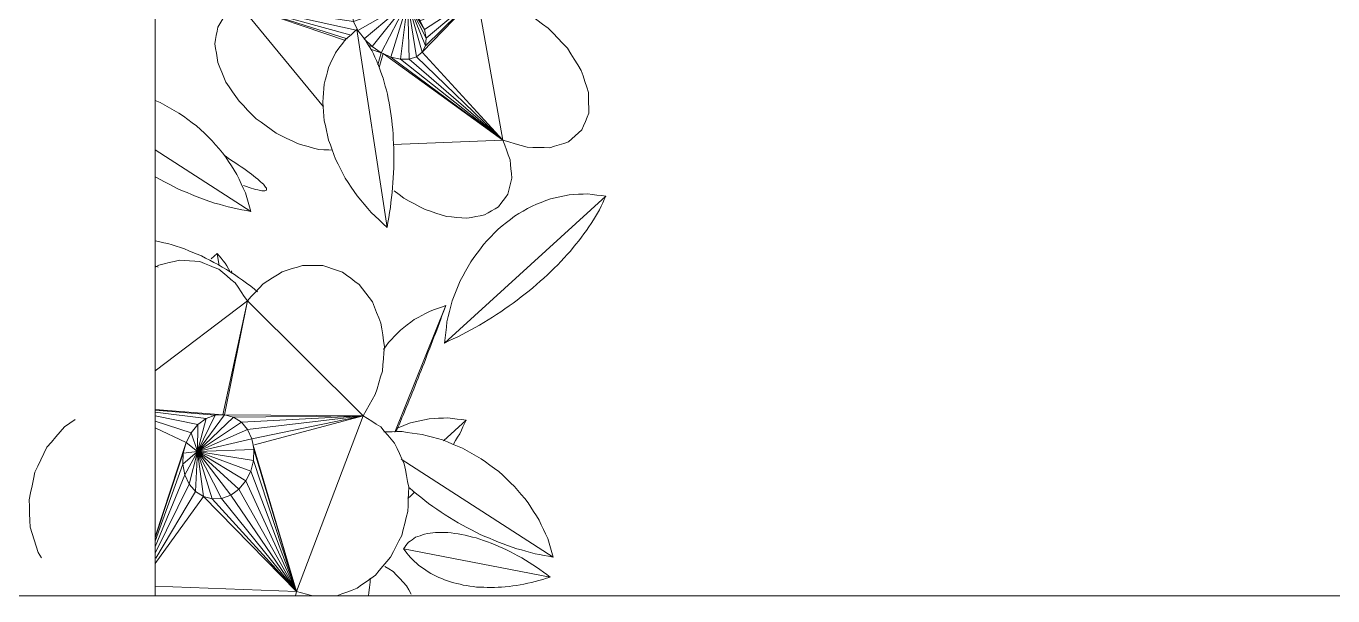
# Model space of a CAD drawing. Header units: metres. Extents: x -18.34 to -13.25, y -25.49 to -16.26.
# Drawn here: x -14.622 to -14.2983, y -16.9112 to -16.7701 of the extents above; entities that cross this region are included whole.
import ezdxf

# ---------------------------------------------------------------- set-up
doc = ezdxf.new("R2010")
doc.units = ezdxf.units.M
for name, color, linetype, lineweight in [('Importações nas famílias', 7, 'Continuous', 5), ('Quadro estrutural', 7, 'Continuous', 5), ('Vegetação', 7, 'Continuous', 5)]:
    doc.layers.add(name, color=color, linetype=linetype, lineweight=lineweight)

# ---------------------------------------------------------------- blocks, each defined once
blk = doc.blocks.new('Planta_pergolado_12200 - plantas pergolado_skp_Component_12-V200-Pavimento 02 - Executivo')
at = {"layer": 'Importações nas famílias', "color": 9, "flags": 128}
for points in [[(0.02257, 0.13552), (0.02243, 0.13529), (0.0223, 0.13505), (0.02217, 0.13481), (0.02204, 0.13458)], [(0.023, 0.13587), (0.02289, 0.13578), (0.02278, 0.1357), (0.02267, 0.13561), (0.02257, 0.13552)], [(0.02332, 0.13561), (0.02324, 0.13568), (0.02316, 0.13574), (0.02308, 0.13581), (0.023, 0.13587)], [(0.02353, 0.13476), (0.02348, 0.13497), (0.02342, 0.13519), (0.02337, 0.1354), (0.02332, 0.13561)], [(0.02142, 0.13306), (0.02125, 0.13254), (0.02108, 0.13202)], [(0.02204, 0.13458), (0.02188, 0.1342), (0.02173, 0.13382), (0.02158, 0.13344), (0.02142, 0.13306)], [(0.02362, 0.13332), (0.02359, 0.13368), (0.02357, 0.13404), (0.02355, 0.1344), (0.02353, 0.13476)], [(0.02358, 0.13134), (0.02359, 0.13183), (0.0236, 0.13233), (0.02361, 0.13282), (0.02362, 0.13332)], [(0.02343, 0.12886), (0.02347, 0.12948), (0.02351, 0.1301), (0.02354, 0.13072), (0.02358, 0.13134)], [(0.02316, 0.12593), (0.02322, 0.12666), (0.02329, 0.12739), (0.02336, 0.12812), (0.02343, 0.12886)]]:
    blk.add_lwpolyline(points, dxfattribs=at)
blk = doc.blocks.new('Planta_pergolado_12200 - plantas pergolado_skp_Component_17-V1574-Pavimento 02 - Executivo')
at = {"layer": 'Importações nas famílias', "color": 9}
for p, q in [((0.05762, 0.16413), (0.04428, 0.14881)), ((0.05623, 0.13687), (0.05762, 0.16413)), ((0.05663, 0.13838), (0.05762, 0.16413)), ((0.05742, 0.14001), (0.05762, 0.16413)), ((0.05762, 0.16413), (0.07548, 0.14362)), ((0.06094, 0.14232), (0.05762, 0.16413)), ((0.05965, 0.14205), (0.05762, 0.16413)), ((0.05845, 0.14126), (0.05762, 0.16413)), ((0.07548, 0.14362), (0.06094, 0.14232)), ((0.06223, 0.14205), (0.07548, 0.14362)), ((0.06343, 0.14126), (0.07548, 0.14362)), ((0.07548, 0.14362), (0.06446, 0.14001)), ((0.07548, 0.14362), (0.06525, 0.13838)), ((0.06575, 0.13648), (0.07548, 0.14362)), ((0.06592, 0.13445), (0.07548, 0.14362)), ((0.07307, 0.13191), (0.07548, 0.14362)), ((0.05742, 0.14001), (0.05845, 0.14126)), ((0.05845, 0.14126), (0.05965, 0.14205)), ((0.06587, 0.13496), (0.05845, 0.14126)), ((0.05965, 0.14205), (0.06094, 0.14232)), ((0.06586, 0.13514), (0.05965, 0.14205)), ((0.06223, 0.14205), (0.06094, 0.14232)), ((0.06584, 0.13535), (0.06094, 0.14232)), ((0.06343, 0.14126), (0.06223, 0.14205)), ((0.06582, 0.13563), (0.06223, 0.14205)), ((0.06446, 0.14001), (0.06343, 0.14126)), ((0.06579, 0.13599), (0.06343, 0.14126)), ((0.05376, 0.13788), (0.05623, 0.13687)), ((0.05623, 0.13687), (0.05663, 0.13838)), ((0.05663, 0.13838), (0.05742, 0.14001)), ((0.0659, 0.13468), (0.05663, 0.13838)), ((0.06589, 0.13481), (0.05742, 0.14001)), ((0.06525, 0.13838), (0.06446, 0.14001)), ((0.06574, 0.13648), (0.06446, 0.14001)), ((0.06565, 0.13687), (0.06525, 0.13838)), ((0.05613, 0.13648), (0.05402, 0.1374)), ((0.05541, 0.13452), (0.05613, 0.13648)), ((0.05596, 0.13445), (0.05613, 0.13648)), ((0.05613, 0.13648), (0.05623, 0.13687)), ((0.06591, 0.13456), (0.05613, 0.13648)), ((0.06565, 0.13687), (0.06575, 0.13648)), ((0.06575, 0.13648), (0.06592, 0.13445)), ((0.04164, 0.13444), (0.04658, 0.11043)), ((0.0557, 0.13379), (0.05596, 0.13445)), ((0.06592, 0.13445), (0.05596, 0.13445)), ((0.05613, 0.13241), (0.05596, 0.13445)), ((0.06591, 0.13434), (0.05613, 0.13241)), ((0.0659, 0.13422), (0.05663, 0.13051)), ((0.06589, 0.13408), (0.05742, 0.12888)), ((0.05845, 0.12763), (0.06587, 0.13393)), ((0.06586, 0.13376), (0.05965, 0.12685)), ((0.06094, 0.12658), (0.06584, 0.13354)), ((0.06257, 0.12746), (0.06582, 0.13327)), ((0.06579, 0.13291), (0.06367, 0.12818)), ((0.06592, 0.13445), (0.06575, 0.13241)), ((0.06592, 0.13445), (0.06641, 0.13014)), ((0.05742, 0.12888), (0.05663, 0.13051)), ((0.06446, 0.12888), (0.06574, 0.13242)), ((0.06525, 0.13051), (0.06446, 0.12888)), ((0.06575, 0.13241), (0.06525, 0.13051)), ((0.06546, 0.12929), (0.06525, 0.13051)), ((0.06613, 0.12954), (0.06575, 0.13241)), ((0.08286, 0.13065), (0.0829, 0.12996)), ((0.0565, 0.13026), (0.04658, 0.11043)), ((0.05514, 0.13012), (0.04658, 0.11043)), ((0.04658, 0.11043), (0.05421, 0.12997)), ((0.04658, 0.11043), (0.05373, 0.12994)), ((0.05742, 0.12888), (0.04658, 0.11043)), ((0.05804, 0.12813), (0.04658, 0.11043)), ((0.05804, 0.12813), (0.05742, 0.12888)), ((0.05845, 0.12763), (0.05804, 0.12813)), ((0.06865, 0.11043), (0.05804, 0.12813)), ((0.06446, 0.12888), (0.06409, 0.12844)), ((0.05965, 0.12685), (0.05845, 0.12763)), ((0.06865, 0.11043), (0.05845, 0.12763)), ((0.06094, 0.12658), (0.05965, 0.12685)), ((0.06865, 0.11043), (0.05965, 0.12685)), ((0.06187, 0.12677), (0.06094, 0.12658)), ((0.06865, 0.11043), (0.06094, 0.12658)), ((0.06865, 0.11043), (0.06228, 0.12671)), ((0.06865, 0.11043), (0.06377, 0.1265)), ((0.06865, 0.11043), (0.06504, 0.12632)), ((0.06865, 0.11043), (0.06598, 0.12618)), ((0.06865, 0.11043), (0.06664, 0.12565)), ((0.06687, 0.12605), (0.06865, 0.11043)), ((0.06865, 0.11043), (0.07172, 0.12536)), ((0.06865, 0.11043), (0.04658, 0.11043)), ((0.04849, 0.1008), (0.04806, 0.10171))]:
    blk.add_line(p, q, dxfattribs=at)
at = {"layer": 'Importações nas famílias', "color": 9, "flags": 128}
for points in [[(0.06499, 0.17379), (0.06581, 0.17393), (0.06662, 0.17406), (0.06744, 0.1742), (0.06826, 0.17433)], [(0.06826, 0.17433), (0.06906, 0.17409), (0.06987, 0.17385), (0.07068, 0.17361), (0.07148, 0.17336)], [(0.05943, 0.16846), (0.06006, 0.16929), (0.0607, 0.17012), (0.06133, 0.17095), (0.06196, 0.17177)], [(0.06196, 0.17177), (0.06272, 0.17228), (0.06348, 0.17278), (0.06423, 0.17329), (0.06499, 0.17379)], [(0.07148, 0.17336), (0.07221, 0.17276), (0.07294, 0.17216), (0.07367, 0.17156), (0.0744, 0.17096)], [(0.0422, 0.16799), (0.04283, 0.16854), (0.04346, 0.16908), (0.0441, 0.16962), (0.04473, 0.17017)], [(0.04473, 0.17017), (0.04543, 0.17043), (0.04613, 0.1707), (0.04683, 0.17096), (0.04753, 0.17123)], [(0.04753, 0.17123), (0.04825, 0.1712), (0.04897, 0.17117), (0.04969, 0.17114), (0.05041, 0.17111)], [(0.05041, 0.17111), (0.0511, 0.17079), (0.05179, 0.17046), (0.05248, 0.17014), (0.05317, 0.16982)], [(0.05317, 0.16982), (0.05379, 0.16922), (0.0544, 0.16863), (0.05502, 0.16803), (0.05563, 0.16744)], [(0.0744, 0.17096), (0.07498, 0.17005), (0.07557, 0.16914), (0.07616, 0.16823), (0.07674, 0.16732)], [(0.04011, 0.16486), (0.04063, 0.16564), (0.04115, 0.16643), (0.04167, 0.16721), (0.0422, 0.16799)], [(0.05563, 0.16744), (0.05613, 0.16661), (0.05662, 0.16578), (0.05712, 0.16496), (0.05762, 0.16413)], [(0.05762, 0.16413), (0.05807, 0.16521), (0.05852, 0.1663), (0.05898, 0.16738), (0.05943, 0.16846)], [(0.07674, 0.16732), (0.07714, 0.16618), (0.07754, 0.16505), (0.07793, 0.16391), (0.07833, 0.16277)], [(0.0386, 0.16097), (0.03898, 0.16194), (0.03935, 0.16292), (0.03973, 0.16389), (0.04011, 0.16486)], [(0.07833, 0.16277), (0.0785, 0.1615), (0.07867, 0.16023), (0.07884, 0.15896), (0.07901, 0.15769)], [(0.03778, 0.15661), (0.03799, 0.1577), (0.03819, 0.15879), (0.0384, 0.15988), (0.0386, 0.16097)], [(0.07901, 0.15769), (0.07894, 0.1564), (0.07887, 0.1551), (0.0788, 0.15381), (0.07873, 0.15252)], [(0.03774, 0.15433), (0.03776, 0.15547), (0.03778, 0.15661)], [(0.07873, 0.15252), (0.07843, 0.15131), (0.07813, 0.1501), (0.07782, 0.1489), (0.07752, 0.14769)], [(0.07752, 0.14769), (0.07701, 0.14667), (0.0765, 0.14565), (0.07599, 0.14464), (0.07548, 0.14362)], [(0.07548, 0.14362), (0.07613, 0.14313), (0.07678, 0.14264), (0.07743, 0.14215), (0.07808, 0.14166)], [(0.03496, 0.1387), (0.03551, 0.13944), (0.03606, 0.14018), (0.03645, 0.14071)], [(0.07808, 0.14166), (0.07863, 0.14092), (0.07917, 0.14018), (0.07972, 0.13944), (0.08027, 0.1387)], [(0.03333, 0.13495), (0.03374, 0.13589), (0.03415, 0.13682), (0.03455, 0.13776), (0.03496, 0.1387)], [(0.08027, 0.1387), (0.08068, 0.13776), (0.08108, 0.13682), (0.08149, 0.13589), (0.0819, 0.13495)], [(0.03237, 0.13065), (0.03261, 0.13173), (0.03285, 0.1328), (0.03309, 0.13387), (0.03333, 0.13495)], [(0.0819, 0.13495), (0.08214, 0.13387), (0.08238, 0.1328), (0.08262, 0.13173), (0.08286, 0.13065)], [(0.03214, 0.12611), (0.0322, 0.12725), (0.03225, 0.12838), (0.03231, 0.12952), (0.03237, 0.13065)], [(0.03267, 0.12163), (0.03254, 0.12275), (0.0324, 0.12387), (0.03227, 0.12499), (0.03214, 0.12611)], [(0.08281, 0.12376), (0.0827, 0.12275), (0.08256, 0.12163)], [(0.03391, 0.11752), (0.0336, 0.11855), (0.03329, 0.11958), (0.03298, 0.12061), (0.03267, 0.12163)], [(0.08256, 0.12163), (0.08225, 0.12061), (0.08194, 0.11958), (0.08163, 0.11855), (0.08132, 0.11752)], [(0.03578, 0.11406), (0.03531, 0.11493), (0.03484, 0.11579), (0.03438, 0.11666), (0.03391, 0.11752)], [(0.08132, 0.11752), (0.08086, 0.11666), (0.08039, 0.11579), (0.07992, 0.11493), (0.07945, 0.11406)], [(0.03815, 0.11148), (0.03756, 0.11213), (0.03697, 0.11277), (0.03637, 0.11342), (0.03578, 0.11406)], [(0.07945, 0.11406), (0.07886, 0.11342), (0.07826, 0.11277), (0.07767, 0.11213), (0.07708, 0.11148)], [(0.04087, 0.10996), (0.04019, 0.11034), (0.03951, 0.11072), (0.03883, 0.1111), (0.03815, 0.11148)], [(0.07708, 0.11148), (0.0764, 0.1111), (0.07572, 0.11072), (0.07504, 0.11034), (0.07436, 0.10996)], [(0.04374, 0.1096), (0.04302, 0.10969), (0.04231, 0.10978), (0.04159, 0.10987), (0.04087, 0.10996)], [(0.04658, 0.11043), (0.04587, 0.11022), (0.04516, 0.11002), (0.04445, 0.10981), (0.04374, 0.1096)], [(0.04695, 0.10592), (0.04686, 0.10705), (0.04676, 0.10817), (0.04667, 0.1093), (0.04658, 0.11043)], [(0.06865, 0.11043), (0.06856, 0.1093), (0.06847, 0.10817), (0.06837, 0.10705), (0.06832, 0.10647)], [(0.07149, 0.1096), (0.07078, 0.10981), (0.07007, 0.11002), (0.06936, 0.11022), (0.06865, 0.11043)], [(0.07436, 0.10996), (0.07364, 0.10987), (0.07292, 0.10978), (0.07221, 0.10969), (0.07149, 0.1096)], [(0.04806, 0.10171), (0.04778, 0.10276), (0.0475, 0.10381), (0.04723, 0.10486), (0.04695, 0.10592)]]:
    blk.add_lwpolyline(points, dxfattribs=at)
blk = doc.blocks.new('Planta_pergolado_12200 - plantas pergolado_skp_Component_16-V1575-Pavimento 02 - Executivo')
for name in ['Planta_pergolado_12200 - plantas pergolado_skp_Component_17-V1574-Pavimento 02 - Executivo', 'Planta_pergolado_12200 - plantas pergolado_skp_Component_12-V200-Pavimento 02 - Executivo']:
    blk.add_blockref(name, (0, 0))
blk = doc.blocks.new('Planta_pergolado_12200 - plantas pergolado_skp_-V1576-Pavimento 02 - Executivo')
blk.add_blockref('Planta_pergolado_12200 - plantas pergolado_skp_Component_16-V1575-Pavimento 02 - Executivo', (0, 0))
blk = doc.blocks.new('Planta_pergolado_12200 - plantas pergolado_skp_-V1577-Pavimento 02 - Executivo')
at = {"xscale": 1.254472261797389, "yscale": 1.254472261797389, "zscale": 1.254472261797389, "rotation": 44.99999999999149}
blk.add_blockref('Planta_pergolado_12200 - plantas pergolado_skp_-V1576-Pavimento 02 - Executivo', (0.10194, -0.10235), dxfattribs=at)
blk = doc.blocks.new('Planta_pergolado_12200 - plantas pergolado_skp_-V1603-Pavimento 02 - Executivo')
at = {"rotation": 89.9999999999999}
blk.add_blockref('Planta_pergolado_12200 - plantas pergolado_skp_-V1577-Pavimento 02 - Executivo', (0.27404, 0.01573), dxfattribs=at)
blk = doc.blocks.new('Planta_pergolado_12200 - plantas pergolado_skp_Component_12-V563-Pavimento 02 - Executivo')
at = {"layer": 'Importações nas famílias', "color": 9}
blk.add_line((-0.05477, 0.27195), (-0.02345, 0.25931), dxfattribs=at)
at = {"layer": 'Importações nas famílias', "color": 9, "flags": 128}
for points in [[(-0.05332, 0.26791), (-0.05368, 0.26892), (-0.05404, 0.26993), (-0.05441, 0.27094), (-0.05477, 0.27195)], [(-0.05477, 0.27195), (-0.05392, 0.27164), (-0.05307, 0.27132), (-0.05222, 0.27101), (-0.05137, 0.2707)], [(-0.05137, 0.2707), (-0.05049, 0.27037), (-0.0496, 0.27004), (-0.04872, 0.26971), (-0.04784, 0.26938)], [(-0.04784, 0.26938), (-0.04693, 0.26903), (-0.04602, 0.26869), (-0.04512, 0.26834), (-0.04421, 0.268)], [(-0.05129, 0.26415), (-0.0518, 0.26509), (-0.05231, 0.26603), (-0.05281, 0.26697), (-0.05332, 0.26791)], [(-0.04421, 0.268), (-0.04329, 0.26764), (-0.04237, 0.26728), (-0.04145, 0.26693), (-0.04052, 0.26657)], [(-0.04052, 0.26657), (-0.0396, 0.26621), (-0.03868, 0.26584), (-0.03775, 0.26548), (-0.03683, 0.26511)], [(-0.04871, 0.26074), (-0.04935, 0.26159), (-0.05, 0.26244), (-0.05064, 0.2633), (-0.05129, 0.26415)], [(-0.03683, 0.26511), (-0.03591, 0.26475), (-0.03499, 0.26438), (-0.03407, 0.26401), (-0.03315, 0.26364)], [(-0.03315, 0.26364), (-0.03225, 0.26328), (-0.03135, 0.26291), (-0.03045, 0.26254), (-0.02955, 0.26218)], [(-0.04565, 0.25778), (-0.04641, 0.25852), (-0.04718, 0.25926), (-0.04794, 0.26), (-0.04871, 0.26074)], [(-0.02955, 0.26218), (-0.02867, 0.26182), (-0.0278, 0.26145), (-0.02693, 0.26109), (-0.02605, 0.26073)], [(-0.02605, 0.26073), (-0.02521, 0.26038), (-0.02438, 0.26002), (-0.02354, 0.25967)], [(-0.04391, 0.25655), (-0.04478, 0.25716), (-0.04565, 0.25778)]]:
    blk.add_lwpolyline(points, dxfattribs=at)
blk = doc.blocks.new('Planta_pergolado_12200 - plantas pergolado_skp_Component_12-V564-Pavimento 02 - Executivo')
at = {"layer": 'Importações nas famílias', "color": 9}
for q in [(-0.06276, 0.21902), (-0.063, 0.21889)]:
    blk.add_line((-0.06342, 0.21885), q, dxfattribs=at)
blk = doc.blocks.new('Planta_pergolado_12200 - plantas pergolado_skp_Component_12-V565-Pavimento 02 - Executivo')
at = {"layer": 'Importações nas famílias', "color": 9}
blk.add_line((0.01251, 0.29786), (0.00548, 0.2615), dxfattribs=at)
at = {"layer": 'Importações nas famílias', "color": 9, "flags": 128}
for points in [[(0.01, 0.29442), (0.01063, 0.29528), (0.01126, 0.29614), (0.01188, 0.297), (0.01251, 0.29786)], [(0.01251, 0.29786), (0.01279, 0.29693), (0.01307, 0.29599), (0.01334, 0.29506), (0.01362, 0.29413)], [(0.00773, 0.29078), (0.0083, 0.29169), (0.00887, 0.2926), (0.00944, 0.29351), (0.01, 0.29442)], [(0.01362, 0.29413), (0.01382, 0.2932), (0.01403, 0.29227), (0.01423, 0.29134), (0.01443, 0.29041)], [(0.00574, 0.28702), (0.00624, 0.28796), (0.00674, 0.2889), (0.00723, 0.28984), (0.00773, 0.29078)], [(0.01443, 0.29041), (0.01455, 0.28948), (0.01468, 0.28856), (0.0148, 0.28764), (0.01492, 0.28672)], [(0.00408, 0.28322), (0.0045, 0.28417), (0.00491, 0.28512), (0.00533, 0.28607), (0.00574, 0.28702)], [(0.01492, 0.28672), (0.01497, 0.28581), (0.01501, 0.28491), (0.01505, 0.28401), (0.01509, 0.28311)], [(0.0028, 0.27947), (0.00312, 0.28041), (0.00344, 0.28134), (0.00376, 0.28228), (0.00408, 0.28322)], [(0.01509, 0.28311), (0.01506, 0.28223), (0.01502, 0.28136), (0.01498, 0.28049), (0.01495, 0.27961)], [(0.00191, 0.27587), (0.00213, 0.27677), (0.00235, 0.27767), (0.00258, 0.27857), (0.0028, 0.27947)], [(0.01495, 0.27961), (0.01483, 0.27878), (0.01471, 0.27795), (0.0146, 0.27711), (0.01448, 0.27628)], [(0.00145, 0.27249), (0.00156, 0.27334), (0.00168, 0.27418), (0.0018, 0.27502), (0.00191, 0.27587)], [(0.01448, 0.27628), (0.01428, 0.2755), (0.01409, 0.27471), (0.01389, 0.27393), (0.01369, 0.27314)], [(0.00142, 0.26942), (0.00142, 0.27019), (0.00143, 0.27096), (0.00144, 0.27173), (0.00145, 0.27249)], [(0.01369, 0.27314), (0.01342, 0.27242), (0.01315, 0.27169), (0.01288, 0.27096), (0.01261, 0.27023)], [(0.00182, 0.26673), (0.00172, 0.2674), (0.00162, 0.26808), (0.00152, 0.26875), (0.00142, 0.26942)], [(0.01261, 0.27023), (0.01226, 0.26957), (0.01191, 0.26891), (0.01157, 0.26825), (0.01122, 0.26759)], [(0.00264, 0.26448), (0.00244, 0.26504), (0.00223, 0.2656), (0.00202, 0.26617), (0.00182, 0.26673)], [(0.01122, 0.26759), (0.01081, 0.267), (0.01039, 0.26641), (0.00998, 0.26582), (0.00956, 0.26523)], [(0.00387, 0.26272), (0.00357, 0.26316), (0.00326, 0.2636), (0.00295, 0.26404), (0.00264, 0.26448)], [(0.00548, 0.2615), (0.00508, 0.26181), (0.00468, 0.26211), (0.00427, 0.26242), (0.00387, 0.26272)], [(0.00764, 0.2632), (0.0071, 0.26277), (0.00656, 0.26235), (0.00602, 0.26193), (0.00548, 0.2615)], [(0.00956, 0.26523), (0.00908, 0.26472), (0.0086, 0.26422), (0.00812, 0.26371), (0.00764, 0.2632)]]:
    blk.add_lwpolyline(points, dxfattribs=at)
blk = doc.blocks.new('Planta_pergolado_12200 - plantas pergolado_skp_Component_17-V1954-Pavimento 02 - Executivo')
at = {"layer": 'Importações nas famílias', "color": 9, "flags": 128}
for points in [[(0.01462, 0.26226), (0.01374, 0.26142), (0.01286, 0.26058), (0.01198, 0.25975), (0.0111, 0.25891)], [(0.01676, 0.26343), (0.01569, 0.26285), (0.01462, 0.26226)], [(0.0111, 0.25891), (0.01047, 0.25787), (0.00984, 0.25683)]]:
    blk.add_lwpolyline(points, dxfattribs=at)
blk = doc.blocks.new('Planta_pergolado_12200 - plantas pergolado_skp_Component_16-V1955-Pavimento 02 - Executivo')
for name in ['Planta_pergolado_12200 - plantas pergolado_skp_Component_12-V565-Pavimento 02 - Executivo', 'Planta_pergolado_12200 - plantas pergolado_skp_Component_12-V563-Pavimento 02 - Executivo', 'Planta_pergolado_12200 - plantas pergolado_skp_Component_17-V1954-Pavimento 02 - Executivo', 'Planta_pergolado_12200 - plantas pergolado_skp_Component_12-V564-Pavimento 02 - Executivo']:
    blk.add_blockref(name, (0, 0))
blk = doc.blocks.new('Planta_pergolado_12200 - plantas pergolado_skp_Component_12-V1978-Pavimento 02 - Executivo')
at = {"layer": 'Importações nas famílias', "color": 9}
for p, q in [((-0.16751, 0.23675), (-0.13408, 0.2)), ((-0.13321, 0.20112), (-0.13269, 0.20003)), ((-0.14531, 0.20018), (-0.14656, 0.20067))]:
    blk.add_line(p, q, dxfattribs=at)
at = {"layer": 'Importações nas famílias', "color": 9, "flags": 128}
for points in [[(-0.16809, 0.23225), (-0.16795, 0.23337), (-0.1678, 0.2345), (-0.16765, 0.23562), (-0.16751, 0.23675)], [(-0.16751, 0.23675), (-0.16667, 0.23635), (-0.16584, 0.23595), (-0.16501, 0.23555), (-0.16417, 0.23515)], [(-0.16417, 0.23515), (-0.16332, 0.23465), (-0.16247, 0.23414), (-0.16162, 0.23364), (-0.16077, 0.23313)], [(-0.16077, 0.23313), (-0.15991, 0.23253), (-0.15905, 0.23193), (-0.15819, 0.23133), (-0.15734, 0.23072)], [(-0.16788, 0.22763), (-0.16793, 0.22878), (-0.16799, 0.22994), (-0.16804, 0.23109), (-0.16809, 0.23225)], [(-0.15734, 0.23072), (-0.15648, 0.23003), (-0.15562, 0.22933), (-0.15476, 0.22864), (-0.15391, 0.22794)], [(-0.16686, 0.22299), (-0.16712, 0.22415), (-0.16737, 0.22531), (-0.16762, 0.22647), (-0.16788, 0.22763)], [(-0.15391, 0.22794), (-0.15306, 0.22716), (-0.15222, 0.22638), (-0.15137, 0.2256), (-0.15053, 0.22482)], [(-0.15053, 0.22482), (-0.1497, 0.22396), (-0.14888, 0.2231), (-0.14805, 0.22225), (-0.14723, 0.22139)], [(-0.16507, 0.21845), (-0.16552, 0.21958), (-0.16597, 0.22072), (-0.16642, 0.22185), (-0.16686, 0.22299)], [(-0.14723, 0.22139), (-0.14643, 0.22047), (-0.14564, 0.21955), (-0.14485, 0.21862), (-0.14405, 0.2177)], [(-0.16255, 0.21411), (-0.16318, 0.21519), (-0.16381, 0.21628), (-0.16444, 0.21736), (-0.16507, 0.21845)], [(-0.14405, 0.2177), (-0.14329, 0.21672), (-0.14254, 0.21574), (-0.14178, 0.21476), (-0.14103, 0.21378)], [(-0.15936, 0.21007), (-0.16016, 0.21108), (-0.16096, 0.21209), (-0.16176, 0.2131), (-0.16255, 0.21411)], [(-0.14103, 0.21378), (-0.14032, 0.21276), (-0.13961, 0.21173), (-0.1389, 0.21071), (-0.13819, 0.20968)], [(-0.15557, 0.20643), (-0.15652, 0.20734), (-0.15746, 0.20825), (-0.15841, 0.20916), (-0.15936, 0.21007)], [(-0.13819, 0.20968), (-0.13754, 0.20862), (-0.13689, 0.20756), (-0.13623, 0.2065), (-0.13558, 0.20545)], [(-0.15127, 0.20327), (-0.15234, 0.20406), (-0.15342, 0.20485), (-0.15449, 0.20564), (-0.15557, 0.20643)], [(-0.13558, 0.20545), (-0.13499, 0.20436), (-0.1344, 0.20328), (-0.1338, 0.2022), (-0.13321, 0.20112)], [(-0.14656, 0.20067), (-0.14774, 0.20132), (-0.14891, 0.20197), (-0.15009, 0.20262), (-0.15127, 0.20327)]]:
    blk.add_lwpolyline(points, dxfattribs=at)
blk = doc.blocks.new('Planta_pergolado_12200 - plantas pergolado_skp_Component_12-V1979-Pavimento 02 - Executivo')
at = {"layer": 'Importações nas famílias', "color": 9}
for p, q in [((-0.0781, 0.22367), (-0.09338, 0.2)), ((-0.10559, 0.2), (-0.1051, 0.20118)), ((-0.08598, 0.2012), (-0.08662, 0.20013))]:
    blk.add_line(p, q, dxfattribs=at)
at = {"layer": 'Importações nas famílias', "color": 9, "flags": 128}
for points in [[(-0.08271, 0.22232), (-0.08156, 0.22266), (-0.0804, 0.223), (-0.07925, 0.22333), (-0.0781, 0.22367)], [(-0.0781, 0.22367), (-0.07831, 0.22256), (-0.07852, 0.22144), (-0.07874, 0.22032), (-0.07895, 0.2192)], [(-0.09158, 0.21747), (-0.09049, 0.21816), (-0.08941, 0.21885), (-0.08832, 0.21954), (-0.08724, 0.22023)], [(-0.08724, 0.22023), (-0.08611, 0.22075), (-0.08497, 0.22127), (-0.08384, 0.22179), (-0.08271, 0.22232)], [(-0.09562, 0.2141), (-0.09461, 0.21495), (-0.0936, 0.21579), (-0.09259, 0.21663), (-0.09158, 0.21747)], [(-0.07895, 0.2192), (-0.07926, 0.21807), (-0.07957, 0.21693), (-0.07987, 0.2158), (-0.08018, 0.21466)], [(-0.09928, 0.2102), (-0.09837, 0.21118), (-0.09745, 0.21215), (-0.09654, 0.21313), (-0.09562, 0.2141)], [(-0.08018, 0.21466), (-0.08058, 0.21353), (-0.08098, 0.21239), (-0.08138, 0.21126), (-0.08178, 0.21012)], [(-0.10247, 0.20586), (-0.10167, 0.20695), (-0.10087, 0.20803), (-0.10008, 0.20912), (-0.09928, 0.2102)], [(-0.08178, 0.21012), (-0.08226, 0.20899), (-0.08275, 0.20787), (-0.08323, 0.20674), (-0.08372, 0.20561)], [(-0.1051, 0.20118), (-0.10444, 0.20235), (-0.10378, 0.20352), (-0.10312, 0.20469), (-0.10247, 0.20586)], [(-0.08372, 0.20561), (-0.08428, 0.20451), (-0.08485, 0.20341), (-0.08542, 0.2023), (-0.08598, 0.2012)]]:
    blk.add_lwpolyline(points, dxfattribs=at)
blk = doc.blocks.new('Planta_pergolado_12200 - plantas pergolado_skp_Component_17-V1980-Pavimento 02 - Executivo')
at = {"layer": 'Importações nas famílias', "color": 9, "flags": 128}
for points in [[(-0.10735, 0.1), (-0.10659, 0.09936), (-0.10533, 0.09828)], [(-0.10533, 0.09828), (-0.10378, 0.09753), (-0.10222, 0.09677), (-0.10067, 0.09602), (-0.09912, 0.09527)], [(-0.0792, 0.09607), (-0.07791, 0.09693), (-0.07661, 0.0978), (-0.07532, 0.09866), (-0.07403, 0.09952)], [(-0.09912, 0.09527), (-0.09742, 0.09492), (-0.09571, 0.09456), (-0.09401, 0.09421), (-0.09231, 0.09385)], [(-0.09231, 0.09385), (-0.0906, 0.09392), (-0.08889, 0.09399), (-0.08718, 0.09405), (-0.08548, 0.09412)], [(-0.08548, 0.09412), (-0.08391, 0.09461), (-0.08234, 0.0951), (-0.08077, 0.09558), (-0.0792, 0.09607)]]:
    blk.add_lwpolyline(points, dxfattribs=at)
blk = doc.blocks.new('Planta_pergolado_12200 - plantas pergolado_skp_Component_16-V1981-Pavimento 02 - Executivo')
for name in ['Planta_pergolado_12200 - plantas pergolado_skp_Component_12-V1978-Pavimento 02 - Executivo', 'Planta_pergolado_12200 - plantas pergolado_skp_Component_12-V1979-Pavimento 02 - Executivo', 'Planta_pergolado_12200 - plantas pergolado_skp_Component_17-V1980-Pavimento 02 - Executivo']:
    blk.add_blockref(name, (0, 0))
blk = doc.blocks.new('Planta_pergolado_12200 - plantas pergolado_skp_Component_12-V631-Pavimento 02 - Executivo')
at = {"layer": 'Importações nas famílias', "color": 9}
blk.add_line((-0.02637, 0.27701), (-0.02124, 0.27138), dxfattribs=at)
at = {"layer": 'Importações nas famílias', "color": 9, "flags": 128}
for points in [[(-0.02696, 0.27251), (-0.02681, 0.27364), (-0.02667, 0.27476), (-0.02652, 0.27589), (-0.02637, 0.27701)], [(-0.02637, 0.27701), (-0.02554, 0.27661), (-0.02471, 0.27622), (-0.02387, 0.27582), (-0.02304, 0.27542)], [(-0.02304, 0.27542), (-0.02219, 0.27491), (-0.02134, 0.27441), (-0.02048, 0.27391)], [(-0.02674, 0.26789), (-0.0268, 0.26905), (-0.02685, 0.2702), (-0.0269, 0.27136), (-0.02696, 0.27251)], [(-0.02573, 0.26326), (-0.02598, 0.26442), (-0.02623, 0.26557), (-0.02649, 0.26673), (-0.02674, 0.26789)], [(-0.02441, 0.25992), (-0.02483, 0.26099), (-0.02528, 0.26212), (-0.02573, 0.26326)], [(-0.00857, 0.26423), (-0.00774, 0.26337), (-0.00698, 0.26258)]]:
    blk.add_lwpolyline(points, dxfattribs=at)
blk = doc.blocks.new('Planta_pergolado_12200 - plantas pergolado_skp_Component_12-V632-Pavimento 02 - Executivo')
at = {"layer": 'Importações nas famílias', "color": 9}
blk.add_line((-0.06768, 0.21534), (-0.06461, 0.21581), dxfattribs=at)
at = {"layer": 'Importações nas famílias', "color": 9, "flags": 128}
for points in [[(-0.06768, 0.21534), (-0.06708, 0.21583), (-0.06648, 0.21631), (-0.06589, 0.21679), (-0.06529, 0.21728)], [(-0.06529, 0.21728), (-0.06458, 0.21771), (-0.06387, 0.21815), (-0.06316, 0.21858)], [(-0.06639, 0.21387), (-0.06703, 0.2146), (-0.06768, 0.21534)]]:
    blk.add_lwpolyline(points, dxfattribs=at)
blk = doc.blocks.new('Planta_pergolado_12200 - plantas pergolado_skp_Component_16-V1990-Pavimento 02 - Executivo')
for name in ['Planta_pergolado_12200 - plantas pergolado_skp_Component_12-V631-Pavimento 02 - Executivo', 'Planta_pergolado_12200 - plantas pergolado_skp_Component_12-V632-Pavimento 02 - Executivo']:
    blk.add_blockref(name, (0, 0))
blk = doc.blocks.new('Planta_pergolado_12200 - plantas pergolado_skp_Component_12-V641-Pavimento 02 - Executivo')
at = {"layer": 'Importações nas famílias', "color": 9}
blk.add_line((-0.08187, 0.31163), (-0.04549, 0.27164), dxfattribs=at)
at = {"layer": 'Importações nas famílias', "color": 9, "flags": 128}
for points in [[(-0.08246, 0.30713), (-0.08231, 0.30826), (-0.08216, 0.30938), (-0.08202, 0.31051), (-0.08187, 0.31163)], [(-0.08187, 0.31163), (-0.08104, 0.31123), (-0.0802, 0.31084), (-0.07937, 0.31044), (-0.07853, 0.31004)], [(-0.07853, 0.31004), (-0.07768, 0.30953), (-0.07683, 0.30903), (-0.07598, 0.30853), (-0.07513, 0.30802)], [(-0.07513, 0.30802), (-0.07427, 0.30742), (-0.07341, 0.30682), (-0.07256, 0.30621), (-0.0717, 0.30561)], [(-0.08224, 0.30251), (-0.08229, 0.30367), (-0.08235, 0.30482), (-0.0824, 0.30598), (-0.08246, 0.30713)], [(-0.0717, 0.30561), (-0.07084, 0.30491), (-0.06998, 0.30422), (-0.06913, 0.30352), (-0.06827, 0.30283)], [(-0.08122, 0.29788), (-0.08148, 0.29904), (-0.08173, 0.30019), (-0.08199, 0.30135), (-0.08224, 0.30251)], [(-0.06827, 0.30283), (-0.06742, 0.30205), (-0.06658, 0.30127), (-0.06573, 0.30049), (-0.06489, 0.2997)], [(-0.07944, 0.29334), (-0.07988, 0.29447), (-0.08033, 0.29561), (-0.08078, 0.29674), (-0.08122, 0.29788)], [(-0.06489, 0.2997), (-0.06406, 0.29885), (-0.06324, 0.29799), (-0.06242, 0.29714), (-0.06159, 0.29628)], [(-0.06159, 0.29628), (-0.0608, 0.29536), (-0.06, 0.29443), (-0.05921, 0.29351), (-0.05841, 0.29259)], [(-0.07692, 0.28899), (-0.07755, 0.29008), (-0.07818, 0.29116), (-0.07881, 0.29225), (-0.07944, 0.29334)], [(-0.05841, 0.29259), (-0.05766, 0.29161), (-0.0569, 0.29063), (-0.05614, 0.28965), (-0.05539, 0.28867)], [(-0.07372, 0.28496), (-0.07452, 0.28597), (-0.07532, 0.28698), (-0.07612, 0.28799), (-0.07692, 0.28899)], [(-0.05539, 0.28867), (-0.05468, 0.28764), (-0.05397, 0.28662), (-0.05326, 0.28559), (-0.05255, 0.28457)], [(-0.06993, 0.28132), (-0.07088, 0.28223), (-0.07183, 0.28314), (-0.07277, 0.28405), (-0.07372, 0.28496)], [(-0.05255, 0.28457), (-0.0519, 0.28351), (-0.05125, 0.28245), (-0.05059, 0.28139), (-0.04994, 0.28033)], [(-0.06563, 0.27816), (-0.06671, 0.27895), (-0.06778, 0.27974), (-0.06886, 0.28053), (-0.06993, 0.28132)], [(-0.04994, 0.28033), (-0.04935, 0.27925), (-0.04876, 0.27817), (-0.04817, 0.27709), (-0.04757, 0.27601)], [(-0.06092, 0.27556), (-0.0621, 0.27621), (-0.06328, 0.27686), (-0.06445, 0.27751), (-0.06563, 0.27816)], [(-0.05592, 0.27358), (-0.05717, 0.27407), (-0.05842, 0.27457), (-0.05967, 0.27507), (-0.06092, 0.27556)], [(-0.04757, 0.27601), (-0.04705, 0.27492), (-0.04653, 0.27382), (-0.04601, 0.27273), (-0.04549, 0.27164)], [(-0.05073, 0.27226), (-0.05203, 0.27259), (-0.05332, 0.27292), (-0.05462, 0.27325), (-0.05592, 0.27358)], [(-0.04549, 0.27164), (-0.0468, 0.2718), (-0.04811, 0.27195), (-0.04942, 0.27211), (-0.05073, 0.27226)]]:
    blk.add_lwpolyline(points, dxfattribs=at)
blk = doc.blocks.new('Planta_pergolado_12200 - plantas pergolado_skp_Component_12-V642-Pavimento 02 - Executivo')
at = {"layer": 'Importações nas famílias', "color": 9}
blk.add_line((-0.12318, 0.24996), (-0.07413, 0.25742), dxfattribs=at)
at = {"layer": 'Importações nas famílias', "color": 9, "flags": 128}
for points in [[(-0.09839, 0.25885), (-0.09723, 0.25891), (-0.09606, 0.25897), (-0.09489, 0.25904), (-0.09372, 0.2591)], [(-0.09372, 0.2591), (-0.09251, 0.2591), (-0.09131, 0.2591), (-0.0901, 0.25909), (-0.0889, 0.25909)], [(-0.0889, 0.25909), (-0.08767, 0.25902), (-0.08644, 0.25894), (-0.08522, 0.25887), (-0.08399, 0.2588)], [(-0.1147, 0.25517), (-0.1138, 0.25549), (-0.11289, 0.25582), (-0.11198, 0.25614), (-0.11108, 0.25647)], [(-0.11108, 0.25647), (-0.11009, 0.25673), (-0.1091, 0.25699), (-0.10811, 0.25726), (-0.10713, 0.25752)], [(-0.10713, 0.25752), (-0.10606, 0.25772), (-0.105, 0.25792), (-0.10394, 0.25812), (-0.10288, 0.25831)], [(-0.10288, 0.25831), (-0.10176, 0.25845), (-0.10064, 0.25858), (-0.09952, 0.25871), (-0.09839, 0.25885)], [(-0.08399, 0.2588), (-0.08275, 0.25866), (-0.08152, 0.25852), (-0.08028, 0.25838), (-0.07905, 0.25824)], [(-0.07905, 0.25824), (-0.07782, 0.25803), (-0.07659, 0.25783), (-0.07536, 0.25762), (-0.07413, 0.25742)], [(-0.07413, 0.25742), (-0.07505, 0.25644), (-0.07598, 0.25546), (-0.0769, 0.25449), (-0.07782, 0.25351)], [(-0.12078, 0.2519), (-0.12007, 0.25233), (-0.11937, 0.25277), (-0.11866, 0.2532), (-0.11795, 0.25364)], [(-0.11795, 0.25364), (-0.11714, 0.25402), (-0.11632, 0.2544), (-0.11551, 0.25479), (-0.1147, 0.25517)], [(-0.07782, 0.25351), (-0.07885, 0.25264), (-0.07987, 0.25177), (-0.0809, 0.2509), (-0.08193, 0.25003)], [(-0.12318, 0.24996), (-0.12258, 0.25045), (-0.12198, 0.25093), (-0.12138, 0.25141), (-0.12078, 0.2519)], [(-0.12059, 0.24701), (-0.12124, 0.24775), (-0.12188, 0.24849), (-0.12253, 0.24922), (-0.12318, 0.24996)], [(-0.08193, 0.25003), (-0.08304, 0.24929), (-0.08415, 0.24855), (-0.08525, 0.24781), (-0.08636, 0.24707)], [(-0.11741, 0.24464), (-0.11821, 0.24523), (-0.119, 0.24582), (-0.11979, 0.24642), (-0.12059, 0.24701)], [(-0.08636, 0.24707), (-0.08753, 0.24647), (-0.08869, 0.24587), (-0.08985, 0.24528), (-0.09102, 0.24468)], [(-0.11373, 0.24291), (-0.11465, 0.24334), (-0.11557, 0.24377), (-0.11649, 0.24421), (-0.11741, 0.24464)], [(-0.10963, 0.24186), (-0.11065, 0.24212), (-0.11168, 0.24238), (-0.1127, 0.24264), (-0.11373, 0.24291)], [(-0.09578, 0.24294), (-0.09697, 0.24267), (-0.09816, 0.2424), (-0.09935, 0.24214), (-0.10055, 0.24187)], [(-0.09102, 0.24468), (-0.09221, 0.24425), (-0.0934, 0.24381), (-0.09459, 0.24337), (-0.09578, 0.24294)], [(-0.1052, 0.24151), (-0.1063, 0.24159), (-0.10741, 0.24168), (-0.10852, 0.24177), (-0.10963, 0.24186)], [(-0.10055, 0.24187), (-0.10171, 0.24178), (-0.10287, 0.24169), (-0.10403, 0.2416), (-0.1052, 0.24151)]]:
    blk.add_lwpolyline(points, dxfattribs=at)
blk = doc.blocks.new('Planta_pergolado_12200 - plantas pergolado_skp_Component_12-V608-Pavimento 02 - Executivo')
at = {"layer": 'Importações nas famílias', "color": 9}
for p, q in [((-0.0781, 0.22367), (-0.10239, 0.18604)), ((-0.09445, 0.18898), (-0.09527, 0.18808))]:
    blk.add_line(p, q, dxfattribs=at)
at = {"layer": 'Importações nas famílias', "color": 9, "flags": 128}
for points in [[(-0.08271, 0.22232), (-0.08156, 0.22266), (-0.0804, 0.223), (-0.07925, 0.22333), (-0.0781, 0.22367)], [(-0.0781, 0.22367), (-0.07831, 0.22256), (-0.07852, 0.22144), (-0.07874, 0.22032), (-0.07895, 0.2192)], [(-0.09158, 0.21747), (-0.09049, 0.21816), (-0.08941, 0.21885), (-0.08832, 0.21954), (-0.08724, 0.22023)], [(-0.08724, 0.22023), (-0.08611, 0.22075), (-0.08497, 0.22127), (-0.08384, 0.22179), (-0.08271, 0.22232)], [(-0.09562, 0.2141), (-0.09461, 0.21495), (-0.0936, 0.21579), (-0.09259, 0.21663), (-0.09158, 0.21747)], [(-0.07895, 0.2192), (-0.07926, 0.21807), (-0.07957, 0.21693), (-0.07987, 0.2158), (-0.08018, 0.21466)], [(-0.09928, 0.2102), (-0.09837, 0.21118), (-0.09745, 0.21215), (-0.09654, 0.21313), (-0.09562, 0.2141)], [(-0.08018, 0.21466), (-0.08058, 0.21353), (-0.08098, 0.21239), (-0.08138, 0.21126), (-0.08178, 0.21012)], [(-0.10247, 0.20586), (-0.10167, 0.20695), (-0.10087, 0.20803), (-0.10008, 0.20912), (-0.09928, 0.2102)], [(-0.08178, 0.21012), (-0.08226, 0.20899), (-0.08275, 0.20787), (-0.08323, 0.20674), (-0.08372, 0.20561)], [(-0.1051, 0.20118), (-0.10444, 0.20235), (-0.10378, 0.20352), (-0.10312, 0.20469), (-0.10247, 0.20586)], [(-0.08372, 0.20561), (-0.08428, 0.20451), (-0.08485, 0.20341), (-0.08542, 0.2023), (-0.08598, 0.2012)], [(-0.10713, 0.19627), (-0.10662, 0.1975), (-0.10612, 0.19873), (-0.10561, 0.19995), (-0.1051, 0.20118)], [(-0.08598, 0.2012), (-0.08662, 0.20013), (-0.08726, 0.19906), (-0.0879, 0.19799), (-0.08855, 0.19692)], [(-0.1085, 0.19125), (-0.10816, 0.1925), (-0.10782, 0.19376), (-0.10747, 0.19502), (-0.10713, 0.19627)], [(-0.08855, 0.19692), (-0.08925, 0.1959), (-0.08996, 0.19488), (-0.09067, 0.19385), (-0.09138, 0.19283)], [(-0.10918, 0.18623), (-0.10901, 0.18749), (-0.10884, 0.18874), (-0.10867, 0.18999), (-0.1085, 0.19125)], [(-0.09138, 0.19283), (-0.09215, 0.19187), (-0.09292, 0.1909), (-0.09369, 0.18994), (-0.09445, 0.18898)], [(-0.10916, 0.18173), (-0.10916, 0.18256), (-0.10917, 0.18378), (-0.10918, 0.18501), (-0.10918, 0.18623)]]:
    blk.add_lwpolyline(points, dxfattribs=at)
blk = doc.blocks.new('Planta_pergolado_12200 - plantas pergolado_skp_Component_12-V1994-Pavimento 02 - Executivo')
at = {"layer": 'Importações nas famílias', "color": 9}
blk.add_line((0.01275, 0.25321), (0.01372, 0.25321), dxfattribs=at)
at = {"layer": 'Importações nas famílias', "color": 9, "flags": 128}
blk.add_lwpolyline([(0.01372, 0.25321), (0.01503, 0.25306), (0.01634, 0.25291), (0.01714, 0.25282)], dxfattribs=at)
blk = doc.blocks.new('Planta_pergolado_12200 - plantas pergolado_skp_Component_12-V1995-Pavimento 02 - Executivo')
at = {"layer": 'Importações nas famílias', "color": 9}
blk.add_line((-0.06458, 0.2), (-0.06432, 0.2007), dxfattribs=at)
at = {"layer": 'Importações nas famílias', "color": 9, "flags": 128}
for points in [[(-0.06245, 0.21965), (-0.06174, 0.22064), (-0.06103, 0.22164), (-0.06033, 0.22263), (-0.05962, 0.22363)], [(-0.05962, 0.22363), (-0.05884, 0.22459), (-0.05822, 0.22534)], [(-0.06494, 0.21556), (-0.06431, 0.21658), (-0.06369, 0.2176), (-0.06307, 0.21863), (-0.06245, 0.21965)], [(-0.06706, 0.21141), (-0.06653, 0.21245), (-0.066, 0.21349), (-0.06547, 0.21452), (-0.06494, 0.21556)], [(-0.0688, 0.20725), (-0.06836, 0.20829), (-0.06793, 0.20933), (-0.06749, 0.21037), (-0.06706, 0.21141)], [(-0.07012, 0.20312), (-0.06979, 0.20415), (-0.06946, 0.20519), (-0.06913, 0.20622), (-0.0688, 0.20725)], [(-0.0708, 0.20008), (-0.07058, 0.20109), (-0.07035, 0.20211), (-0.07012, 0.20312)]]:
    blk.add_lwpolyline(points, dxfattribs=at)
blk = doc.blocks.new('Planta_pergolado_12200 - plantas pergolado_skp_Component_17-V1996-Pavimento 02 - Executivo')
at = {"layer": 'Importações nas famílias', "color": 9}
for p, q in [((-0.05592, 0.2228), (-0.0275, 0.25152)), ((-0.0275, 0.25152), (-0.02771, 0.21717)), ((-0.02588, 0.22132), (-0.0275, 0.25152)), ((-0.0275, 0.25152), (-0.02713, 0.21937)), ((-0.02404, 0.22288), (-0.0275, 0.25152)), ((-0.02174, 0.22395), (-0.0275, 0.25152)), ((-0.02028, 0.22459), (-0.0275, 0.25152)), ((0.0161, 0.23499), (-0.0275, 0.25152)), ((0.01714, 0.24434), (0.01711, 0.24499)), ((0.0161, 0.23499), (-0.02019, 0.22425)), ((0.0161, 0.23499), (-0.01914, 0.22445)), ((0.0161, 0.23499), (-0.01642, 0.22436)), ((0.0161, 0.23499), (-0.01375, 0.22366)), ((0.0161, 0.23499), (-0.01133, 0.22243)), ((0.0161, 0.23499), (-0.00931, 0.22073)), ((0.0161, 0.23499), (-0.00784, 0.21868)), ((-0.00747, 0.21192), (0.0161, 0.23499)), ((0.0161, 0.23499), (-0.00701, 0.21643)), ((0.0161, 0.23499), (-0.00689, 0.21412)), ((0.0161, 0.23499), (0.01476, 0.2)), ((0.01714, 0.23477), (0.0161, 0.23499)), ((-0.02174, 0.22395), (-0.02404, 0.22288)), ((-0.02019, 0.22425), (-0.02174, 0.22395)), ((-0.0186, 0.21042), (-0.02174, 0.22395)), ((-0.01914, 0.22445), (-0.02019, 0.22425)), ((-0.01642, 0.22436), (-0.01914, 0.22445)), ((-0.01914, 0.22445), (-0.0186, 0.21042)), ((-0.0186, 0.21042), (-0.01642, 0.22436)), ((-0.01375, 0.22366), (-0.0186, 0.21042)), ((-0.01375, 0.22366), (-0.01642, 0.22436)), ((-0.01133, 0.22243), (-0.01375, 0.22366)), ((-0.02771, 0.21717), (-0.05592, 0.2228)), ((-0.05592, 0.2228), (-0.02769, 0.2167)), ((-0.03861, 0.2), (-0.05592, 0.2228)), ((-0.02588, 0.22132), (-0.02713, 0.21937)), ((-0.02404, 0.22288), (-0.02588, 0.22132)), ((-0.0186, 0.21042), (-0.02588, 0.22132)), ((-0.0186, 0.21042), (-0.02404, 0.22288)), ((-0.01133, 0.22243), (-0.0186, 0.21042)), ((-0.0186, 0.21042), (-0.00931, 0.22073)), ((-0.00931, 0.22073), (-0.01133, 0.22243)), ((-0.00873, 0.21991), (-0.00931, 0.22073)), ((-0.02713, 0.21937), (-0.02771, 0.21717)), ((-0.0186, 0.21042), (-0.02771, 0.21717)), ((-0.02771, 0.21717), (-0.02769, 0.2167)), ((-0.0186, 0.21042), (-0.02713, 0.21937)), ((-0.00784, 0.21868), (-0.0186, 0.21042)), ((-0.00784, 0.21868), (-0.00873, 0.21991)), ((-0.00701, 0.21643), (-0.00784, 0.21868)), ((-0.02769, 0.2167), (-0.029, 0.2)), ((-0.02759, 0.21486), (-0.02889, 0.2)), ((-0.02769, 0.2167), (-0.02759, 0.21486)), ((-0.0186, 0.21042), (-0.02759, 0.21486)), ((-0.02759, 0.21486), (-0.02676, 0.21261)), ((-0.0186, 0.21042), (-0.00701, 0.21643)), ((-0.0186, 0.21042), (-0.00689, 0.21412)), ((-0.00747, 0.21192), (-0.00689, 0.21412)), ((-0.00689, 0.21412), (-0.00701, 0.21643)), ((-0.02676, 0.21261), (-0.0284, 0.2)), ((-0.02529, 0.21056), (-0.0275, 0.2)), ((-0.0186, 0.21042), (-0.02676, 0.21261)), ((-0.02676, 0.21261), (-0.02529, 0.21056)), ((-0.0186, 0.21042), (-0.02529, 0.21056)), ((-0.02529, 0.21056), (-0.02327, 0.20886)), ((-0.0186, 0.21042), (-0.00747, 0.21192)), ((-0.00872, 0.20997), (-0.00747, 0.21192)), ((-0.00747, 0.21192), (0.00913, 0.2)), ((-0.02327, 0.20886), (-0.02616, 0.2)), ((-0.02085, 0.20763), (-0.02446, 0.2)), ((-0.0186, 0.21042), (-0.02327, 0.20886)), ((-0.02327, 0.20886), (-0.02085, 0.20763)), ((-0.0186, 0.21042), (-0.02085, 0.20763)), ((0.00254, 0.2), (-0.02085, 0.20763)), ((-0.01818, 0.20693), (-0.02085, 0.20763)), ((-0.00872, 0.20997), (-0.0186, 0.21042)), ((-0.0186, 0.21042), (-0.01056, 0.20841)), ((-0.0186, 0.21042), (-0.01286, 0.20734)), ((-0.0186, 0.21042), (-0.01546, 0.20684)), ((-0.0186, 0.21042), (-0.01818, 0.20693)), ((-0.01286, 0.20734), (-0.01546, 0.20684)), ((-0.01056, 0.20841), (-0.01286, 0.20734)), ((0.00502, 0.2), (-0.01286, 0.20734)), ((-0.00909, 0.20966), (-0.01056, 0.20841)), ((0.00658, 0.2), (-0.01056, 0.20841)), ((-0.00909, 0.20966), (-0.00872, 0.20997)), ((-0.00872, 0.20997), (0.00782, 0.20011)), ((-0.01546, 0.20684), (-0.01818, 0.20693)), ((-0.01818, 0.20693), (0.00273, 0.2)), ((-0.01546, 0.20684), (0.00362, 0.2)), ((-0.0648, 0.20089), (-0.06429, 0.2)), ((0.00644, 0.17096), (0.00773, 0.17182))]:
    blk.add_line(p, q, dxfattribs=at)
at = {"layer": 'Importações nas famílias', "color": 9, "flags": 128}
for points in [[(-0.00979, 0.26279), (-0.01123, 0.26251), (-0.01267, 0.26223), (-0.01411, 0.26195), (-0.01555, 0.26167)], [(-0.00375, 0.26257), (-0.00526, 0.26263), (-0.00677, 0.26268), (-0.00828, 0.26274), (-0.00979, 0.26279)], [(0.00216, 0.26104), (0.00068, 0.26142), (-0.00079, 0.26181), (-0.00227, 0.26219), (-0.00375, 0.26257)], [(-0.02065, 0.2593), (-0.02167, 0.25844), (-0.02268, 0.25757), (-0.0237, 0.25671), (-0.02472, 0.25584)], [(-0.01555, 0.26167), (-0.01683, 0.26108), (-0.0181, 0.26049), (-0.01937, 0.2599), (-0.02065, 0.2593)], [(0.00753, 0.2583), (0.00619, 0.25898), (0.00485, 0.25967), (0.0035, 0.26035), (0.00216, 0.26104)], [(-0.05045, 0.2559), (-0.05177, 0.25537), (-0.05308, 0.25484), (-0.0544, 0.25431), (-0.05571, 0.25377)], [(-0.0446, 0.25676), (-0.04607, 0.25654), (-0.04753, 0.25633), (-0.04899, 0.25612), (-0.05045, 0.2559)], [(-0.03855, 0.25627), (-0.04007, 0.25639), (-0.04158, 0.25651), (-0.04309, 0.25663), (-0.0446, 0.25676)], [(-0.03272, 0.25449), (-0.03418, 0.25493), (-0.03564, 0.25538), (-0.03709, 0.25583), (-0.03855, 0.25627)], [(-0.02472, 0.25584), (-0.02542, 0.25476), (-0.02611, 0.25368), (-0.0268, 0.2526), (-0.0275, 0.25152)], [(0.01201, 0.25453), (0.01089, 0.25547), (0.00977, 0.25641), (0.00865, 0.25735), (0.00753, 0.2583)], [(-0.05571, 0.25377), (-0.05679, 0.25296), (-0.05786, 0.25214), (-0.05894, 0.25133), (-0.06001, 0.25051)], [(-0.0275, 0.25152), (-0.0288, 0.25226), (-0.03011, 0.253), (-0.03141, 0.25374), (-0.03272, 0.25449)], [(0.01527, 0.24999), (0.01445, 0.25112), (0.01364, 0.25226), (0.01282, 0.25339), (0.01201, 0.25453)], [(-0.06001, 0.25051), (-0.06078, 0.24947), (-0.06154, 0.24843), (-0.0623, 0.24738), (-0.06307, 0.24634)], [(0.01711, 0.24499), (0.01665, 0.24624), (0.01619, 0.24749), (0.01573, 0.24874), (0.01527, 0.24999)], [(-0.06307, 0.24634), (-0.06347, 0.24514), (-0.06387, 0.24394), (-0.06427, 0.24274), (-0.06467, 0.24154)], [(-0.06467, 0.24154), (-0.06468, 0.24027), (-0.06468, 0.239), (-0.06469, 0.23772), (-0.0647, 0.23645)], [(-0.0647, 0.23645), (-0.06432, 0.23519), (-0.06394, 0.23392), (-0.06355, 0.23266), (-0.06317, 0.2314)], [(0.0161, 0.23499), (0.01642, 0.23622), (0.01674, 0.23744), (0.01707, 0.23866)], [(-0.06317, 0.2314), (-0.06242, 0.23024), (-0.06167, 0.22907), (-0.06093, 0.22791), (-0.06018, 0.22674)], [(-0.06018, 0.22674), (-0.05911, 0.22576), (-0.05805, 0.22477), (-0.05699, 0.22379), (-0.05592, 0.2228)], [(-0.05592, 0.2228), (-0.05705, 0.22204), (-0.05818, 0.22127), (-0.05931, 0.22051), (-0.06044, 0.21975)], [(-0.06044, 0.21975), (-0.06127, 0.21875), (-0.06211, 0.21774), (-0.06294, 0.21674), (-0.06377, 0.21574)], [(-0.06377, 0.21574), (-0.06424, 0.21456), (-0.06472, 0.21339), (-0.06519, 0.21221), (-0.06567, 0.21104)], [(-0.06567, 0.21104), (-0.06576, 0.20977), (-0.06585, 0.20851), (-0.06593, 0.20724), (-0.06602, 0.20598)], [(-0.06602, 0.20598), (-0.06572, 0.20471), (-0.06541, 0.20343), (-0.0651, 0.20216), (-0.0648, 0.20089)], [(-0.02651, 0.18012), (-0.02564, 0.1788), (-0.02476, 0.17748)], [(-0.02476, 0.17748), (-0.02349, 0.1764), (-0.02222, 0.17532), (-0.02096, 0.17424), (-0.01969, 0.17316)], [(-0.01969, 0.17316), (-0.01814, 0.17241), (-0.01659, 0.17166), (-0.01503, 0.17091), (-0.01348, 0.17016)], [(-0.01348, 0.17016), (-0.01178, 0.1698), (-0.01008, 0.16945), (-0.00837, 0.16909), (-0.00667, 0.16874)], [(-0.00667, 0.16874), (-0.00496, 0.1688), (-0.00325, 0.16887), (-0.00155, 0.16894), (0.00016, 0.16901)], [(0.00016, 0.16901), (0.00173, 0.1695), (0.0033, 0.16998), (0.00487, 0.17047), (0.00644, 0.17096)]]:
    blk.add_lwpolyline(points, dxfattribs=at)
blk = doc.blocks.new('Planta_pergolado_12200 - plantas pergolado_skp_Component_16-V1997-Pavimento 02 - Executivo')
for name, p in [('Planta_pergolado_12200 - plantas pergolado_skp_Component_12-V641-Pavimento 02 - Executivo', (0, 0)), ('Planta_pergolado_12200 - plantas pergolado_skp_Component_12-V608-Pavimento 02 - Executivo', (0.08564, 0.07489)), ('Planta_pergolado_12200 - plantas pergolado_skp_Component_17-V1996-Pavimento 02 - Executivo', (0, 0)), ('Planta_pergolado_12200 - plantas pergolado_skp_Component_12-V642-Pavimento 02 - Executivo', (0, 0)), ('Planta_pergolado_12200 - plantas pergolado_skp_Component_12-V1994-Pavimento 02 - Executivo', (0, 0)), ('Planta_pergolado_12200 - plantas pergolado_skp_Component_12-V1995-Pavimento 02 - Executivo', (0, 0))]:
    blk.add_blockref(name, p)
blk = doc.blocks.new('Planta_pergolado_12200 - plantas pergolado_skp_-V1998-Pavimento 02 - Executivo')
for name in ['Planta_pergolado_12200 - plantas pergolado_skp_Component_16-V1997-Pavimento 02 - Executivo', 'Planta_pergolado_12200 - plantas pergolado_skp_Component_16-V1990-Pavimento 02 - Executivo', 'Planta_pergolado_12200 - plantas pergolado_skp_Component_16-V1981-Pavimento 02 - Executivo']:
    blk.add_blockref(name, (0, 0))
blk = doc.blocks.new('Planta_pergolado_12200 - plantas pergolado_skp_-V1999-Pavimento 02 - Executivo')
for name in ['Planta_pergolado_12200 - plantas pergolado_skp_-V1998-Pavimento 02 - Executivo', 'Planta_pergolado_12200 - plantas pergolado_skp_Component_16-V1955-Pavimento 02 - Executivo']:
    blk.add_blockref(name, (0, 0))
blk = doc.blocks.new('Planta_pergolado_12200 - plantas pergolado_skp_-V2183-Pavimento 02 - Executivo')
blk.add_blockref('Planta_pergolado_12200 - plantas pergolado_skp_-V1999-Pavimento 02 - Executivo', (0, 0))
blk = doc.blocks.new('Planta_pergolado_12200 - Planta_pergolado_12200-V2477-Pavimento 02 - Executivo')
at = {"extrusion": (0, 0, -1), "xscale": 1.068436298615139, "yscale": 1.068436298615139, "zscale": -1.068436298615139, "rotation": 263.7999999999961}
blk.add_blockref('Planta_pergolado_12200 - plantas pergolado_skp_-V1603-Pavimento 02 - Executivo', (0.09186, 0.47965), dxfattribs=at)
blk.add_blockref('Planta_pergolado_12200 - plantas pergolado_skp_-V2183-Pavimento 02 - Executivo', (0, 0))
blk = doc.blocks.new('Tram - Tram-V4296-Pavimento 02 - Executivo')
at = {"layer": 'Quadro estrutural'}
blk.add_line((0.19286, 0.05), (0.65, 0.05), dxfattribs=at)
blk = doc.blocks.new('Tram - Tram-V4300-Pavimento 02 - Executivo')
at = {"layer": 'Quadro estrutural'}
blk.add_line((0, 0.05), (2.5, 0.05), dxfattribs=at)

msp = doc.modelspace()

# ---------------------------------------------------------------- block references
at = {"layer": 'Quadro estrutural', "rotation": 270}
msp.add_blockref('Tram - Tram-V4296-Pavimento 02 - Executivo', (-14.64, -16.26124), dxfattribs=at)
at = {"layer": 'Quadro estrutural'}
msp.add_blockref('Tram - Tram-V4300-Pavimento 02 - Executivo', (-16.59, -16.96124), dxfattribs=at)
at = {"layer": 'Vegetação', "color": 9, "rotation": 270.0000000000001}
msp.add_blockref('Planta_pergolado_12200 - Planta_pergolado_12200-V2477-Pavimento 02 - Executivo', (-14.79, -16.8941), dxfattribs=at)

doc.saveas('drawing.dxf')
